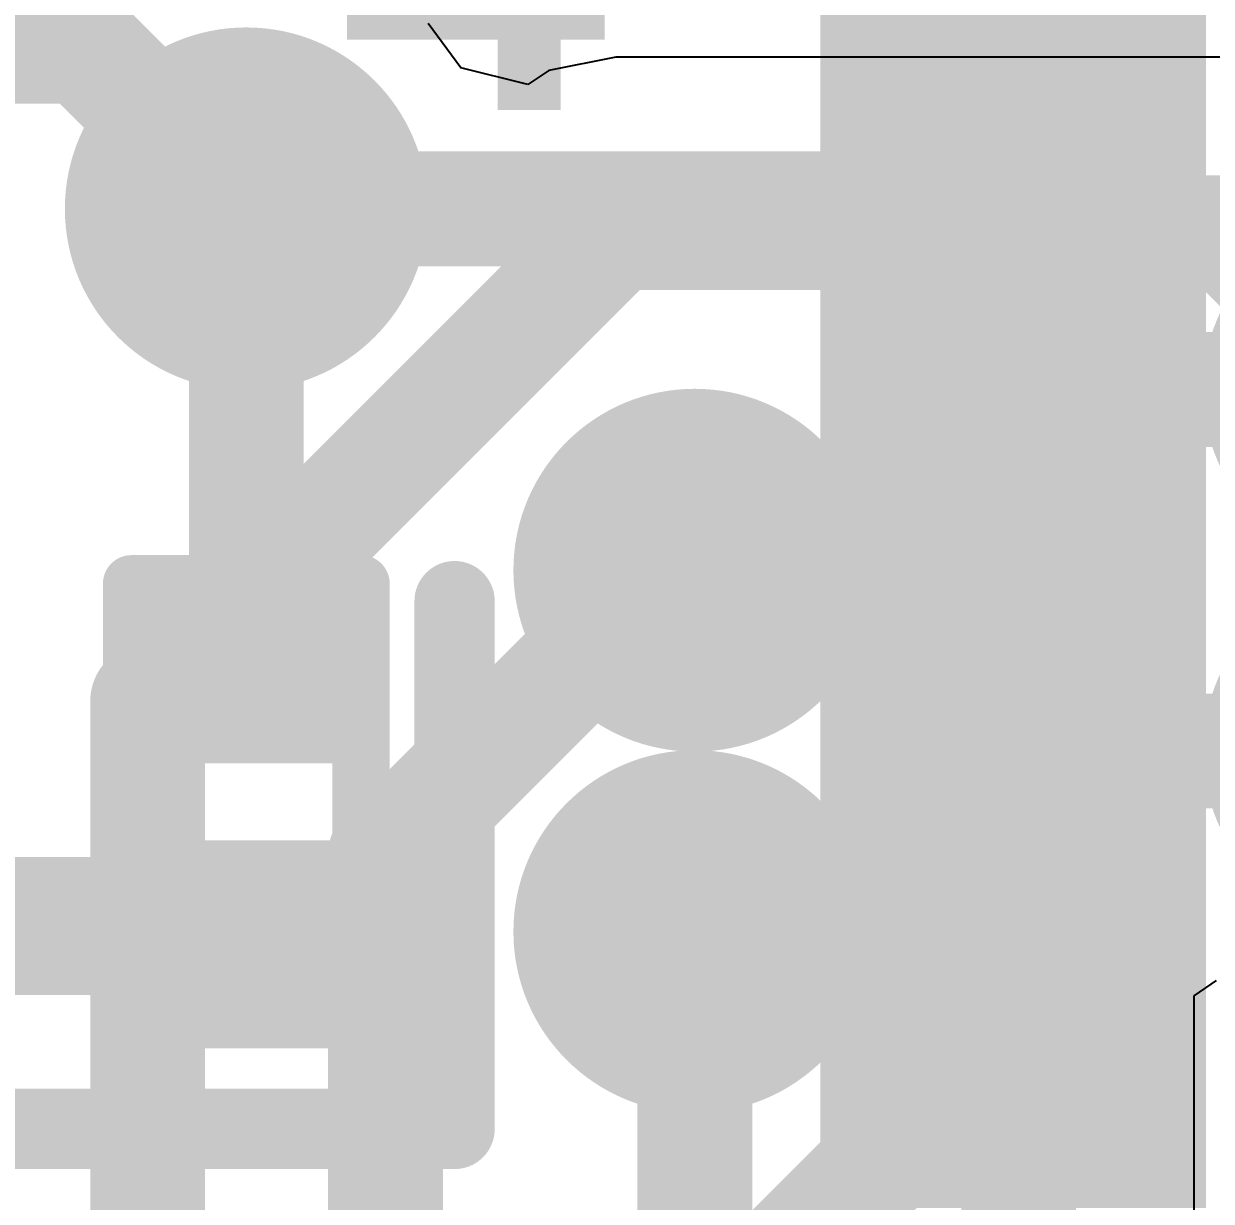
# Model space of a CAD drawing. Header units: inches. Extents: x -18 to 237, y -41 to 211.
# Drawn here: x 14.537 to 17.165, y 52.218 to 54.824 of the extents above; entities that cross this region are included whole.
import ezdxf

# ---------------------------------------------------------------- set-up
doc = ezdxf.new("R2010")
doc.units = ezdxf.units.IN
for name, color, linetype in [('Bottom Layer', 5, 'Continuous'), ('Bottom Solder', 6, 'Continuous'), ('Drill Drawing', 1, 'Continuous'), ('Top Layer', 1, 'Continuous'), ('Top Overlay', 2, 'Continuous'), ('Top Paste', 8, 'Continuous'), ('Top Solder', 216, 'Continuous'), ('Via Holes', 16, 'Continuous')]:
    doc.layers.add(name, color=color, linetype=linetype)
doc.styles.add('Arial_Bold', font='', dxfattribs={"height": 0.2})
doc.styles.get('Arial_Bold').set_extended_font_data('Arial', bold=True)

# ---------------------------------------------------------------- blocks, each defined once
blk = doc.blocks.new('56_QFN__7_7__28')
at = {"layer": 'Top Layer'}
for points in [[(-3.75000012, -0.08999982), (-3.09999888, -0.08999982), (-3.09999888, -0.30999938), (-3.75000012, -0.30999938)], [(-3.75000012, -0.48999902), (-3.09999888, -0.48999902), (-3.09999888, -0.7099985799999999), (-3.75000012, -0.7099985799999999)], [(-3.75000012, -0.89000076), (-3.09999888, -0.89000076), (-3.09999888, -1.11000032), (-3.75000012, -1.11000032)], [(-3.75000012, -1.28999996), (-3.09999888, -1.28999996), (-3.09999888, -1.50999952), (-3.75000012, -1.50999952)], [(-3.75000012, -1.6900017), (-3.09999888, -1.6900017), (-3.09999888, -1.91000126), (-3.75000012, -1.91000126)], [(-3.75000012, -2.0900009), (-3.09999888, -2.0900009), (-3.09999888, -2.31000046), (-3.75000012, -2.31000046)], [(-3.75000012, -2.4900001), (-3.09999888, -2.4900001), (-3.09999888, -2.70999966), (-3.75000012, -2.70999966)]]:
    blk.add_hatch(color=1, dxfattribs=at).paths.add_polyline_path(points)
at = {"layer": 'Top Paste'}
for points in [[(-3.75000012, -0.08999982), (-3.09999888, -0.08999982), (-3.09999888, -0.30999938), (-3.75000012, -0.30999938)], [(-3.75000012, -0.48999902), (-3.09999888, -0.48999902), (-3.09999888, -0.7099985799999999), (-3.75000012, -0.7099985799999999)], [(-3.75000012, -0.89000076), (-3.09999888, -0.89000076), (-3.09999888, -1.11000032), (-3.75000012, -1.11000032)], [(-3.75000012, -1.28999996), (-3.09999888, -1.28999996), (-3.09999888, -1.50999952), (-3.75000012, -1.50999952)], [(-3.75000012, -1.6900017), (-3.09999888, -1.6900017), (-3.09999888, -1.91000126), (-3.75000012, -1.91000126)], [(-3.75000012, -2.0900009), (-3.09999888, -2.0900009), (-3.09999888, -2.31000046), (-3.75000012, -2.31000046)], [(-3.75000012, -2.4900001), (-3.09999888, -2.4900001), (-3.09999888, -2.70999966), (-3.75000012, -2.70999966)]]:
    blk.add_hatch(color=8, dxfattribs=at).paths.add_polyline_path(points)
at = {"layer": 'Top Solder'}
for points in [[(-3.85160012, 0.01160018), (-2.99839888, 0.01160018), (-2.99839888, -0.41159938), (-3.85160012, -0.41159938)], [(-3.85160012, -0.38839902), (-2.99839888, -0.38839902), (-2.99839888, -0.81159858), (-3.85160012, -0.81159858)], [(-3.85160012, -0.78840076), (-2.99839888, -0.78840076), (-2.99839888, -1.21160032), (-3.85160012, -1.21160032)], [(-3.85160012, -1.18839996), (-2.99839888, -1.18839996), (-2.99839888, -1.61159952), (-3.85160012, -1.61159952)], [(-3.85160012, -1.5884017), (-2.99839888, -1.5884017), (-2.99839888, -2.01160126), (-3.85160012, -2.01160126)], [(-3.85160012, -1.9884009), (-2.99839888, -1.9884009), (-2.99839888, -2.41160046), (-3.85160012, -2.41160046)], [(-3.85160012, -2.3884001), (-2.99839888, -2.3884001), (-2.99839888, -2.81159966), (-3.85160012, -2.81159966)]]:
    blk.add_hatch(color=216, dxfattribs=at).paths.add_polyline_path(points)
blk = doc.blocks.new('R___0201_47')
at = {"layer": 'Top Layer'}
for points in [[(-0.40999791, 0.18499963), (-0.13999845, 0.18499963), (-0.13999845, -0.18499963), (-0.40999791, -0.18499963)], [(0.14000099, 0.18499963), (0.41000045, 0.18499963), (0.41000045, -0.18499963), (0.14000099, -0.18499963)]]:
    blk.add_hatch(color=1, dxfattribs=at).paths.add_polyline_path(points)
at = {"layer": 'Top Paste'}
for points in [[(-0.40999791, 0.18499963), (-0.13999845, 0.18499963), (-0.13999845, -0.18499963), (-0.40999791, -0.18499963)], [(0.14000099, 0.18499963), (0.41000045, 0.18499963), (0.41000045, -0.18499963), (0.14000099, -0.18499963)]]:
    blk.add_hatch(color=8, dxfattribs=at).paths.add_polyline_path(points)
at = {"layer": 'Top Solder'}
for points in [[(-0.46499907, 0.24000079), (-0.08499729, 0.24000079), (-0.08499729, -0.24000079), (-0.46499907, -0.24000079)], [(0.08499983, 0.24000079), (0.46500161, 0.24000079), (0.46500161, -0.24000079), (0.08499983, -0.24000079)]]:
    blk.add_hatch(color=216, dxfattribs=at).paths.add_polyline_path(points)
at = {"layer": 'Top Overlay', "const_width": 0.127}
for points in [[(0.4826, 0.254), (-0.4826, 0.254)], [(-0.4826, -0.254), (-0.4826, 0.254)], [(0.4826, -0.254), (0.4826, 0.254)], [(0.4826, -0.254), (-0.4826, -0.254)]]:
    blk.add_lwpolyline(points, dxfattribs=at)
at = {"layer": 'Top Overlay', "const_width": 0.0635}
for points in [[(-0.51435, 0.254, 1), (-0.4508499999999999, 0.254, 1)], [(-0.51435, 0.254, 1), (-0.4508499999999999, 0.254, 1)], [(0.4508499999999999, 0.254, 1), (0.51435, 0.254, 1)], [(0.4508499999999999, 0.254, 1), (0.51435, 0.254, 1)], [(-0.51435, -0.254, 1), (-0.4508499999999999, -0.254, 1)], [(-0.51435, -0.254, 1), (-0.4508499999999999, -0.254, 1)], [(0.4508499999999999, -0.254, 1), (0.51435, -0.254, 1)], [(0.4508499999999999, -0.254, 1), (0.51435, -0.254, 1)]]:
    blk.add_lwpolyline(points, format="xyb", close=True, dxfattribs=at)

msp = doc.modelspace()

# ---------------------------------------------------------------- hatches: boundary and pattern name
at = {"layer": 'Bottom Layer'}
h = msp.add_hatch(color=5, dxfattribs=at)
edge = h.paths.add_edge_path()
edge.add_arc((15.0292054, 54.41468669999999), 0.2999994, 0, 360)
h = msp.add_hatch(color=5, dxfattribs=at)
edge = h.paths.add_edge_path()
edge.add_arc((16.02207616, 53.61468322), 0.2999994, 0, 360)
h = msp.add_hatch(color=5, dxfattribs=at)
edge = h.paths.add_edge_path()
edge.add_arc((16.02207616, 52.81468482), 0.2999994, 0, 360)
at = {"layer": 'Bottom Solder'}
h = msp.add_hatch(color=6, dxfattribs=at)
edge = h.paths.add_edge_path()
edge.add_arc((15.0292054, 54.41468669999999), 0.4015993999999999, 0, 360)
h = msp.add_hatch(color=6, dxfattribs=at)
edge = h.paths.add_edge_path()
edge.add_arc((17.54873554, 54.01468496), 0.4015993999999999, 0, 360)
h = msp.add_hatch(color=6, dxfattribs=at)
edge = h.paths.add_edge_path()
edge.add_arc((16.02207616, 53.61468322), 0.4015993999999999, 0, 360)
h = msp.add_hatch(color=6, dxfattribs=at)
edge = h.paths.add_edge_path()
edge.add_arc((17.54873554, 53.21468402), 0.4015993999999999, 0, 360)
h = msp.add_hatch(color=6, dxfattribs=at)
edge = h.paths.add_edge_path()
edge.add_arc((16.02207616, 52.81468482), 0.4015993999999999, 0, 360)
at = {"layer": 'Top Layer'}
h = msp.add_hatch(color=1, dxfattribs=at)
edge = h.paths.add_edge_path()
edge.add_arc((15.0292054, 54.41468669999999), 0.2999994, 0, 360)
h = msp.add_hatch(color=1, dxfattribs=at)
edge = h.paths.add_edge_path()
edge.add_arc((16.02207616, 53.61468322), 0.2999994, 0, 360)
h = msp.add_hatch(color=1, dxfattribs=at)
edge = h.paths.add_edge_path()
edge.add_arc((16.02207616, 52.81468482), 0.2999994, 0, 360)
at = {"layer": 'Top Solder'}
h = msp.add_hatch(color=216, dxfattribs=at)
edge = h.paths.add_edge_path()
edge.add_arc((15.0292054, 54.41468669999999), 0.4015993999999999, 0, 360)
h = msp.add_hatch(color=216, dxfattribs=at)
edge = h.paths.add_edge_path()
edge.add_arc((17.54873554, 54.01468496), 0.4015993999999999, 0, 360)
h = msp.add_hatch(color=216, dxfattribs=at)
edge = h.paths.add_edge_path()
edge.add_arc((16.02207616, 53.61468322), 0.4015993999999999, 0, 360)
h = msp.add_hatch(color=216, dxfattribs=at)
edge = h.paths.add_edge_path()
edge.add_arc((17.54873554, 53.21468402), 0.4015993999999999, 0, 360)
h = msp.add_hatch(color=216, dxfattribs=at)
edge = h.paths.add_edge_path()
edge.add_arc((16.02207616, 52.81468482), 0.4015993999999999, 0, 360)
at = {"layer": 'Via Holes'}
h = msp.add_hatch(color=7, dxfattribs=at)
edge = h.paths.add_edge_path()
edge.add_arc((15.0292054, 54.41468669999999), 0.1499997, 0, 360)
h = msp.add_hatch(color=7, dxfattribs=at)
edge = h.paths.add_edge_path()
edge.add_arc((16.02207616, 53.61468322), 0.1499997, 0, 360)
h = msp.add_hatch(color=7, dxfattribs=at)
edge = h.paths.add_edge_path()
edge.add_arc((16.02207616, 52.81468482), 0.1499997, 0, 360)

# ---------------------------------------------------------------- linework, layer by layer
at = {"layer": 'Bottom Layer'}
for p, q in [((15.50402792, 54.72719813999999), (15.43204178, 54.82467826)), ((15.84735718, 54.75023594), (15.6986986, 54.72066525999999)), ((17.20164962, 54.75023594), (15.84735718, 54.75023594)), ((15.65239186, 54.68972298), (15.50402792, 54.72719813999999)), ((15.6986986, 54.72066525999999), (15.65239186, 54.68972298)), ((17.12754512, 52.67279533999999), (17.17715386, 52.70616586)), ((17.12754512, 49.36056168), (17.12754512, 52.67279533999999))]:
    msp.add_line(p, q, dxfattribs=at)
at = {"layer": 'Bottom Layer', "const_width": 0.254}
for points in [[(13.05811714, 54.77469359999999), (14.6691985, 54.77469359999999)], [(14.6691985, 54.77469359999999), (15.0292054, 54.41468669999999)], [(14.81077302, 53.32518672), (15.84735718, 54.36177087999999)], [(15.84735718, 54.36177087999999), (17.20164962, 54.36177087999999)], [(17.20164962, 54.36177087999999), (17.54873554, 54.01468496)], [(15.33742678, 52.98534995999999), (15.96676004, 53.61468322)], [(15.96676004, 53.61468322), (16.02207616, 53.61468322)], [(14.81077302, 48.11873536), (14.81077302, 53.32518672)], [(16.73908006, 52.99334080000001), (16.96042328, 53.21468402)], [(16.96042328, 53.21468402), (17.54873554, 53.21468402)], [(15.33742678, 48.49222458), (15.33742678, 52.98534995999999)], [(16.73908006, 49.19965522), (16.73908006, 52.99334080000001)], [(16.02207616, 49.07045304), (16.02207616, 52.81468482)]]:
    msp.add_lwpolyline(points, dxfattribs=at)
at = {"layer": 'Bottom Layer', "const_width": 0.127}
for points in [[(14.6056985, 54.77469359999999, 1), (14.7326985, 54.77469359999999, 1)], [(14.6056985, 54.77469359999999, 1), (14.7326985, 54.77469359999999, 1)], [(14.9657054, 54.41468669999999, 1), (15.0927054, 54.41468669999999, 1)], [(15.78385718, 54.36177087999999, 1), (15.91085718, 54.36177087999999, 1)], [(15.78385718, 54.36177087999999, 1), (15.91085718, 54.36177087999999, 1)], [(17.13814962, 54.36177087999999, 1), (17.26514962, 54.36177087999999, 1)], [(17.13814962, 54.36177087999999, 1), (17.26514962, 54.36177087999999, 1)], [(15.90326004, 53.61468322, 1), (16.03026004, 53.61468322, 1)], [(15.90326004, 53.61468322, 1), (16.03026004, 53.61468322, 1)], [(15.95857616, 53.61468322, 1), (16.08557616, 53.61468322, 1)], [(14.74727302, 53.32518672, 1), (14.87427302, 53.32518672, 1)], [(14.74727302, 53.32518672, 1), (14.87427302, 53.32518672, 1)], [(16.89692328, 53.21468402, 1), (17.02392328, 53.21468402, 1)], [(16.89692328, 53.21468402, 1), (17.02392328, 53.21468402, 1)], [(15.27392678, 52.98534995999999, 1), (15.40092678, 52.98534995999999, 1)], [(15.27392678, 52.98534995999999, 1), (15.40092678, 52.98534995999999, 1)], [(16.67558006, 52.99334080000001, 1), (16.80258006, 52.99334080000001, 1)], [(16.67558006, 52.99334080000001, 1), (16.80258006, 52.99334080000001, 1)], [(15.95857616, 52.81468482, 1), (16.08557616, 52.81468482, 1)]]:
    msp.add_lwpolyline(points, format="xyb", close=True, dxfattribs=at)
at = {"layer": 'Drill Drawing', "const_width": 0.0508}
for points in [[(14.9022054, 54.5416867), (15.0292054, 54.66868669999999)], [(15.0292054, 54.66868669999999), (15.1562054, 54.5416867)], [(14.9530054, 54.4908867), (15.0292054, 54.5670867)], [(15.0292054, 54.5670867), (15.1054054, 54.4908867)], [(14.7752054, 54.5416867), (14.9022054, 54.41468669999999)], [(14.7752054, 54.5416867), (14.9022054, 54.5416867)], [(15.1562054, 54.5416867), (15.2832054, 54.5416867)], [(15.1562054, 54.41468669999999), (15.2832054, 54.5416867)], [(14.8768054, 54.4908867), (14.9530054, 54.41468669999999)], [(14.8768054, 54.4908867), (14.9530054, 54.4908867)], [(15.1054054, 54.4908867), (15.1816054, 54.4908867)], [(15.1054054, 54.41468669999999), (15.1816054, 54.4908867)], [(14.7752054, 54.28768669999999), (14.9022054, 54.41468669999999)], [(14.8768054, 54.3384867), (14.9530054, 54.41468669999999)], [(15.1054054, 54.41468669999999), (15.1816054, 54.3384867)], [(15.1562054, 54.41468669999999), (15.2832054, 54.28768669999999)], [(14.8768054, 54.3384867), (14.9530054, 54.3384867)], [(14.9530054, 54.3384867), (15.0292054, 54.2622867)], [(15.0292054, 54.2622867), (15.1054054, 54.3384867)], [(15.1054054, 54.3384867), (15.1816054, 54.3384867)], [(14.7752054, 54.28768669999999), (14.9022054, 54.28768669999999)], [(14.9022054, 54.28768669999999), (15.0292054, 54.1606867)], [(15.0292054, 54.1606867), (15.1562054, 54.28768669999999)], [(15.1562054, 54.28768669999999), (15.2832054, 54.28768669999999)], [(15.89507616, 53.74168321999999), (16.02207616, 53.86868322)], [(16.02207616, 53.86868322), (16.14907616, 53.74168321999999)], [(15.94587616, 53.69088322), (16.02207616, 53.76708322)], [(16.02207616, 53.76708322), (16.09827616, 53.69088322)], [(15.76807616, 53.74168321999999), (15.89507616, 53.61468322)], [(15.76807616, 53.74168321999999), (15.89507616, 53.74168321999999)], [(16.14907616, 53.74168321999999), (16.27607616, 53.74168321999999)], [(16.14907616, 53.61468322), (16.27607616, 53.74168321999999)], [(15.86967616, 53.69088322), (15.94587616, 53.61468322)], [(15.86967616, 53.69088322), (15.94587616, 53.69088322)], [(16.09827616, 53.69088322), (16.17447616, 53.69088322)], [(16.09827616, 53.61468322), (16.17447616, 53.69088322)], [(15.76807616, 53.48768322), (15.89507616, 53.61468322)], [(15.86967616, 53.53848321999999), (15.94587616, 53.61468322)], [(16.09827616, 53.61468322), (16.17447616, 53.53848321999999)], [(16.14907616, 53.61468322), (16.27607616, 53.48768322)], [(15.86967616, 53.53848321999999), (15.94587616, 53.53848321999999)], [(15.94587616, 53.53848321999999), (16.02207616, 53.46228322)], [(16.02207616, 53.46228322), (16.09827616, 53.53848321999999)], [(16.09827616, 53.53848321999999), (16.17447616, 53.53848321999999)], [(15.76807616, 53.48768322), (15.89507616, 53.48768322)], [(15.89507616, 53.48768322), (16.02207616, 53.36068322)], [(16.02207616, 53.36068322), (16.14907616, 53.48768322)], [(16.14907616, 53.48768322), (16.27607616, 53.48768322)], [(15.89507616, 52.94168482), (16.02207616, 53.06868481999999)], [(16.02207616, 53.06868481999999), (16.14907616, 52.94168482)], [(15.94587616, 52.89088482), (16.02207616, 52.96708482)], [(16.02207616, 52.96708482), (16.09827616, 52.89088482)], [(15.76807616, 52.94168482), (15.89507616, 52.81468482)], [(15.76807616, 52.94168482), (15.89507616, 52.94168482)], [(16.14907616, 52.94168482), (16.27607616, 52.94168482)], [(16.14907616, 52.81468482), (16.27607616, 52.94168482)], [(15.86967616, 52.89088482), (15.94587616, 52.81468482)], [(15.86967616, 52.89088482), (15.94587616, 52.89088482)], [(16.09827616, 52.89088482), (16.17447616, 52.89088482)], [(16.09827616, 52.81468482), (16.17447616, 52.89088482)], [(15.76807616, 52.68768481999999), (15.89507616, 52.81468482)], [(15.86967616, 52.73848482), (15.94587616, 52.81468482)], [(16.09827616, 52.81468482), (16.17447616, 52.73848482)], [(16.14907616, 52.81468482), (16.27607616, 52.68768481999999)], [(15.86967616, 52.73848482), (15.94587616, 52.73848482)], [(15.94587616, 52.73848482), (16.02207616, 52.66228482)], [(16.02207616, 52.66228482), (16.09827616, 52.73848482)], [(16.09827616, 52.73848482), (16.17447616, 52.73848482)], [(15.76807616, 52.68768481999999), (15.89507616, 52.68768481999999)], [(15.89507616, 52.68768481999999), (16.02207616, 52.56068482)], [(16.02207616, 52.56068482), (16.14907616, 52.68768481999999)], [(16.14907616, 52.68768481999999), (16.27607616, 52.68768481999999)]]:
    msp.add_lwpolyline(points, dxfattribs=at)
at = {"layer": 'Drill Drawing', "const_width": 0.0254}
for points in [[(15.0165054, 54.66868669999999, 1), (15.0419054, 54.66868669999999, 1)], [(15.0165054, 54.66868669999999, 1), (15.0419054, 54.66868669999999, 1)], [(15.0165054, 54.5670867, 1), (15.0419054, 54.5670867, 1)], [(15.0165054, 54.5670867, 1), (15.0419054, 54.5670867, 1)], [(14.7625054, 54.5416867, 1), (14.7879054, 54.5416867, 1)], [(14.7625054, 54.5416867, 1), (14.7879054, 54.5416867, 1)], [(14.8895054, 54.5416867, 1), (14.9149054, 54.5416867, 1)], [(14.8895054, 54.5416867, 1), (14.9149054, 54.5416867, 1)], [(15.1435054, 54.5416867, 1), (15.1689054, 54.5416867, 1)], [(15.1435054, 54.5416867, 1), (15.1689054, 54.5416867, 1)], [(15.2705054, 54.5416867, 1), (15.2959054, 54.5416867, 1)], [(15.2705054, 54.5416867, 1), (15.2959054, 54.5416867, 1)], [(14.8641054, 54.4908867, 1), (14.8895054, 54.4908867, 1)], [(14.8641054, 54.4908867, 1), (14.8895054, 54.4908867, 1)], [(14.9403054, 54.4908867, 1), (14.9657054, 54.4908867, 1)], [(14.9403054, 54.4908867, 1), (14.9657054, 54.4908867, 1)], [(15.0927054, 54.4908867, 1), (15.1181054, 54.4908867, 1)], [(15.0927054, 54.4908867, 1), (15.1181054, 54.4908867, 1)], [(15.1689054, 54.4908867, 1), (15.1943054, 54.4908867, 1)], [(15.1689054, 54.4908867, 1), (15.1943054, 54.4908867, 1)], [(14.8895054, 54.41468669999999, 1), (14.9149054, 54.41468669999999, 1)], [(14.8895054, 54.41468669999999, 1), (14.9149054, 54.41468669999999, 1)], [(14.9403054, 54.41468669999999, 1), (14.9657054, 54.41468669999999, 1)], [(14.9403054, 54.41468669999999, 1), (14.9657054, 54.41468669999999, 1)], [(15.0927054, 54.41468669999999, 1), (15.1181054, 54.41468669999999, 1)], [(15.0927054, 54.41468669999999, 1), (15.1181054, 54.41468669999999, 1)], [(15.1435054, 54.41468669999999, 1), (15.1689054, 54.41468669999999, 1)], [(15.1435054, 54.41468669999999, 1), (15.1689054, 54.41468669999999, 1)], [(14.8641054, 54.3384867, 1), (14.8895054, 54.3384867, 1)], [(14.8641054, 54.3384867, 1), (14.8895054, 54.3384867, 1)], [(14.9403054, 54.3384867, 1), (14.9657054, 54.3384867, 1)], [(14.9403054, 54.3384867, 1), (14.9657054, 54.3384867, 1)], [(15.0927054, 54.3384867, 1), (15.1181054, 54.3384867, 1)], [(15.0927054, 54.3384867, 1), (15.1181054, 54.3384867, 1)], [(15.1689054, 54.3384867, 1), (15.1943054, 54.3384867, 1)], [(15.1689054, 54.3384867, 1), (15.1943054, 54.3384867, 1)], [(14.7625054, 54.28768669999999, 1), (14.7879054, 54.28768669999999, 1)], [(14.7625054, 54.28768669999999, 1), (14.7879054, 54.28768669999999, 1)], [(14.8895054, 54.28768669999999, 1), (14.9149054, 54.28768669999999, 1)], [(14.8895054, 54.28768669999999, 1), (14.9149054, 54.28768669999999, 1)], [(15.1435054, 54.28768669999999, 1), (15.1689054, 54.28768669999999, 1)], [(15.1435054, 54.28768669999999, 1), (15.1689054, 54.28768669999999, 1)], [(15.2705054, 54.28768669999999, 1), (15.2959054, 54.28768669999999, 1)], [(15.2705054, 54.28768669999999, 1), (15.2959054, 54.28768669999999, 1)], [(15.0165054, 54.2622867, 1), (15.0419054, 54.2622867, 1)], [(15.0165054, 54.2622867, 1), (15.0419054, 54.2622867, 1)], [(15.0165054, 54.1606867, 1), (15.0419054, 54.1606867, 1)], [(15.0165054, 54.1606867, 1), (15.0419054, 54.1606867, 1)], [(16.00937616, 53.86868322, 1), (16.03477616, 53.86868322, 1)], [(16.00937616, 53.86868322, 1), (16.03477616, 53.86868322, 1)], [(16.00937616, 53.76708322, 1), (16.03477616, 53.76708322, 1)], [(16.00937616, 53.76708322, 1), (16.03477616, 53.76708322, 1)], [(15.75537616, 53.74168321999999, 1), (15.78077616, 53.74168321999999, 1)], [(15.75537616, 53.74168321999999, 1), (15.78077616, 53.74168321999999, 1)], [(15.88237616, 53.74168321999999, 1), (15.90777616, 53.74168321999999, 1)], [(15.88237616, 53.74168321999999, 1), (15.90777616, 53.74168321999999, 1)], [(16.13637616, 53.74168321999999, 1), (16.16177616, 53.74168321999999, 1)], [(16.13637616, 53.74168321999999, 1), (16.16177616, 53.74168321999999, 1)], [(16.26337616, 53.74168321999999, 1), (16.28877616, 53.74168321999999, 1)], [(16.26337616, 53.74168321999999, 1), (16.28877616, 53.74168321999999, 1)], [(15.85697616, 53.69088322, 1), (15.88237616, 53.69088322, 1)], [(15.85697616, 53.69088322, 1), (15.88237616, 53.69088322, 1)], [(15.93317616, 53.69088322, 1), (15.95857616, 53.69088322, 1)], [(15.93317616, 53.69088322, 1), (15.95857616, 53.69088322, 1)], [(16.08557616, 53.69088322, 1), (16.11097616, 53.69088322, 1)], [(16.08557616, 53.69088322, 1), (16.11097616, 53.69088322, 1)], [(16.16177616, 53.69088322, 1), (16.18717616, 53.69088322, 1)], [(16.16177616, 53.69088322, 1), (16.18717616, 53.69088322, 1)], [(15.88237616, 53.61468322, 1), (15.90777616, 53.61468322, 1)], [(15.88237616, 53.61468322, 1), (15.90777616, 53.61468322, 1)], [(15.93317616, 53.61468322, 1), (15.95857616, 53.61468322, 1)], [(15.93317616, 53.61468322, 1), (15.95857616, 53.61468322, 1)], [(16.08557616, 53.61468322, 1), (16.11097616, 53.61468322, 1)], [(16.08557616, 53.61468322, 1), (16.11097616, 53.61468322, 1)], [(16.13637616, 53.61468322, 1), (16.16177616, 53.61468322, 1)], [(16.13637616, 53.61468322, 1), (16.16177616, 53.61468322, 1)], [(15.85697616, 53.53848321999999, 1), (15.88237616, 53.53848321999999, 1)], [(15.85697616, 53.53848321999999, 1), (15.88237616, 53.53848321999999, 1)], [(15.93317616, 53.53848321999999, 1), (15.95857616, 53.53848321999999, 1)], [(15.93317616, 53.53848321999999, 1), (15.95857616, 53.53848321999999, 1)], [(16.08557616, 53.53848321999999, 1), (16.11097616, 53.53848321999999, 1)], [(16.08557616, 53.53848321999999, 1), (16.11097616, 53.53848321999999, 1)], [(16.16177616, 53.53848321999999, 1), (16.18717616, 53.53848321999999, 1)], [(16.16177616, 53.53848321999999, 1), (16.18717616, 53.53848321999999, 1)], [(15.75537616, 53.48768322, 1), (15.78077616, 53.48768322, 1)], [(15.75537616, 53.48768322, 1), (15.78077616, 53.48768322, 1)], [(15.88237616, 53.48768322, 1), (15.90777616, 53.48768322, 1)], [(15.88237616, 53.48768322, 1), (15.90777616, 53.48768322, 1)], [(16.13637616, 53.48768322, 1), (16.16177616, 53.48768322, 1)], [(16.13637616, 53.48768322, 1), (16.16177616, 53.48768322, 1)], [(16.26337616, 53.48768322, 1), (16.28877616, 53.48768322, 1)], [(16.26337616, 53.48768322, 1), (16.28877616, 53.48768322, 1)], [(16.00937616, 53.46228322, 1), (16.03477616, 53.46228322, 1)], [(16.00937616, 53.46228322, 1), (16.03477616, 53.46228322, 1)], [(16.00937616, 53.36068322, 1), (16.03477616, 53.36068322, 1)], [(16.00937616, 53.36068322, 1), (16.03477616, 53.36068322, 1)], [(16.00937616, 53.06868481999999, 1), (16.03477616, 53.06868481999999, 1)], [(16.00937616, 53.06868481999999, 1), (16.03477616, 53.06868481999999, 1)], [(16.00937616, 52.96708482, 1), (16.03477616, 52.96708482, 1)], [(16.00937616, 52.96708482, 1), (16.03477616, 52.96708482, 1)], [(15.75537616, 52.94168482, 1), (15.78077616, 52.94168482, 1)], [(15.75537616, 52.94168482, 1), (15.78077616, 52.94168482, 1)], [(15.88237616, 52.94168482, 1), (15.90777616, 52.94168482, 1)], [(15.88237616, 52.94168482, 1), (15.90777616, 52.94168482, 1)], [(16.13637616, 52.94168482, 1), (16.16177616, 52.94168482, 1)], [(16.13637616, 52.94168482, 1), (16.16177616, 52.94168482, 1)], [(16.26337616, 52.94168482, 1), (16.28877616, 52.94168482, 1)], [(16.26337616, 52.94168482, 1), (16.28877616, 52.94168482, 1)], [(15.85697616, 52.89088482, 1), (15.88237616, 52.89088482, 1)], [(15.85697616, 52.89088482, 1), (15.88237616, 52.89088482, 1)], [(15.93317616, 52.89088482, 1), (15.95857616, 52.89088482, 1)], [(15.93317616, 52.89088482, 1), (15.95857616, 52.89088482, 1)], [(16.08557616, 52.89088482, 1), (16.11097616, 52.89088482, 1)], [(16.08557616, 52.89088482, 1), (16.11097616, 52.89088482, 1)], [(16.16177616, 52.89088482, 1), (16.18717616, 52.89088482, 1)], [(16.16177616, 52.89088482, 1), (16.18717616, 52.89088482, 1)], [(15.88237616, 52.81468482, 1), (15.90777616, 52.81468482, 1)], [(15.88237616, 52.81468482, 1), (15.90777616, 52.81468482, 1)], [(15.93317616, 52.81468482, 1), (15.95857616, 52.81468482, 1)], [(15.93317616, 52.81468482, 1), (15.95857616, 52.81468482, 1)], [(16.08557616, 52.81468482, 1), (16.11097616, 52.81468482, 1)], [(16.08557616, 52.81468482, 1), (16.11097616, 52.81468482, 1)], [(16.13637616, 52.81468482, 1), (16.16177616, 52.81468482, 1)], [(16.13637616, 52.81468482, 1), (16.16177616, 52.81468482, 1)], [(15.85697616, 52.73848482, 1), (15.88237616, 52.73848482, 1)], [(15.85697616, 52.73848482, 1), (15.88237616, 52.73848482, 1)], [(15.93317616, 52.73848482, 1), (15.95857616, 52.73848482, 1)], [(15.93317616, 52.73848482, 1), (15.95857616, 52.73848482, 1)], [(16.08557616, 52.73848482, 1), (16.11097616, 52.73848482, 1)], [(16.08557616, 52.73848482, 1), (16.11097616, 52.73848482, 1)], [(16.16177616, 52.73848482, 1), (16.18717616, 52.73848482, 1)], [(16.16177616, 52.73848482, 1), (16.18717616, 52.73848482, 1)], [(15.75537616, 52.68768481999999, 1), (15.78077616, 52.68768481999999, 1)], [(15.75537616, 52.68768481999999, 1), (15.78077616, 52.68768481999999, 1)], [(15.88237616, 52.68768481999999, 1), (15.90777616, 52.68768481999999, 1)], [(15.88237616, 52.68768481999999, 1), (15.90777616, 52.68768481999999, 1)], [(16.13637616, 52.68768481999999, 1), (16.16177616, 52.68768481999999, 1)], [(16.13637616, 52.68768481999999, 1), (16.16177616, 52.68768481999999, 1)], [(16.26337616, 52.68768481999999, 1), (16.28877616, 52.68768481999999, 1)], [(16.26337616, 52.68768481999999, 1), (16.28877616, 52.68768481999999, 1)], [(16.00937616, 52.66228482, 1), (16.03477616, 52.66228482, 1)], [(16.00937616, 52.66228482, 1), (16.03477616, 52.66228482, 1)], [(16.00937616, 52.56068482, 1), (16.03477616, 52.56068482, 1)], [(16.00937616, 52.56068482, 1), (16.03477616, 52.56068482, 1)]]:
    msp.add_lwpolyline(points, format="xyb", close=True, dxfattribs=at)
at = {"layer": 'Top Layer'}
for points, const_width in [([(15.0292054, 53.37705097999999), (15.0292054, 54.41468669999999)], 0.254), ([(15.0292054, 54.41468669999999), (16.72680424, 54.41468669999999)], 0.254), ([(16.71840446, 54.40628692), (16.72680424, 54.41468669999999)], 0.2032), ([(16.72680424, 54.01468496), (17.54873554, 54.01468496)], 0.254), ([(15.92844922, 53.61468322), (16.02207616, 53.61468322)], 0.254), ([(16.02207616, 53.61468322), (16.7268017, 53.61468322)], 0.254), ([(16.7268017, 53.61468322), (16.72680424, 53.61468576)], 0.254), ([(16.72680424, 53.21468402), (17.54873554, 53.21468402)], 0.254), ([(14.12920212, 52.82705207999999), (15.0292054, 52.82705207999999)], 0.3048), ([(16.02207616, 52.81468482), (16.72680424, 52.81468482)], 0.254), ([(15.16812054, 51.03700231999999), (16.54580384, 52.41468561999999)], 0.254), ([(16.54580384, 52.41468561999999), (16.72680424, 52.41468561999999)], 0.254)]:
    msp.add_lwpolyline(points, dxfattribs=dict(at, const_width=const_width))
for points, const_width in [([(14.9657054, 54.41468669999999, 1), (15.0927054, 54.41468669999999, 1)], 0.127), ([(14.9657054, 54.41468669999999, 1), (15.0927054, 54.41468669999999, 1)], 0.127), ([(16.66330424, 54.41468669999999, 1), (16.79030424, 54.41468669999999, 1)], 0.127), ([(16.66760446, 54.40628692, 1), (16.76920446, 54.40628692, 1)], 0.1016), ([(16.67600424, 54.41468669999999, 1), (16.77760424, 54.41468669999999, 1)], 0.1016), ([(16.66330424, 54.01468496, 1), (16.79030424, 54.01468496, 1)], 0.127), ([(15.86494922, 53.61468322, 1), (15.99194922, 53.61468322, 1)], 0.127), ([(15.95857616, 53.61468322, 1), (16.08557616, 53.61468322, 1)], 0.127), ([(15.95857616, 53.61468322, 1), (16.08557616, 53.61468322, 1)], 0.127), ([(16.6633017, 53.61468322, 1), (16.7903017, 53.61468322, 1)], 0.127), ([(16.6633017, 53.61468322, 1), (16.7903017, 53.61468322, 1)], 0.127), ([(16.66330424, 53.61468576, 1), (16.79030424, 53.61468576, 1)], 0.127), ([(14.9657054, 53.37705097999999, 1), (15.0927054, 53.37705097999999, 1)], 0.127), ([(16.66330424, 53.21468402, 1), (16.79030424, 53.21468402, 1)], 0.127), ([(14.9530054, 52.82705207999999, 1), (15.1054054, 52.82705207999999, 1)], 0.1524), ([(15.95857616, 52.81468482, 1), (16.08557616, 52.81468482, 1)], 0.127), ([(16.66330424, 52.81468482, 1), (16.79030424, 52.81468482, 1)], 0.127), ([(16.48230384, 52.41468561999999, 1), (16.60930384, 52.41468561999999, 1)], 0.127), ([(16.48230384, 52.41468561999999, 1), (16.60930384, 52.41468561999999, 1)], 0.127), ([(16.66330424, 52.41468561999999, 1), (16.79030424, 52.41468561999999, 1)], 0.127)]:
    msp.add_lwpolyline(points, format="xyb", close=True, dxfattribs=dict(at, const_width=const_width))
at = {"layer": 'Top Overlay', "const_width": 0.1778}
for points in [[(15.49027382, 52.37779974), (15.49027382, 53.54619974)], [(12.67460508, 52.37779974), (15.49027382, 52.37779974)]]:
    msp.add_lwpolyline(points, dxfattribs=at)
at = {"layer": 'Top Overlay', "const_width": 0.0889}
for points in [[(15.44582382, 53.54619974, 1), (15.53472382, 53.54619974, 1)], [(15.44582382, 52.37779974, 1), (15.53472382, 52.37779974, 1)], [(15.44582382, 52.37779974, 1), (15.53472382, 52.37779974, 1)]]:
    msp.add_lwpolyline(points, format="xyb", close=True, dxfattribs=at)

# ---------------------------------------------------------------- block references
msp.add_blockref('56_QFN__7_7__28', (20.15180374, 55.01468549999999))
at = {"rotation": 270}
msp.add_blockref('R___0201_47', (15.0292054, 53.1020528), dxfattribs=at)

# ---------------------------------------------------------------- texts
at = {"layer": 'Top Overlay', "style": 'Arial_Bold'}
msp.add_text('4', height=0.7619999999999999, dxfattribs=at).set_placement((15.23635764, 54.63380996))

doc.saveas('drawing.dxf')
